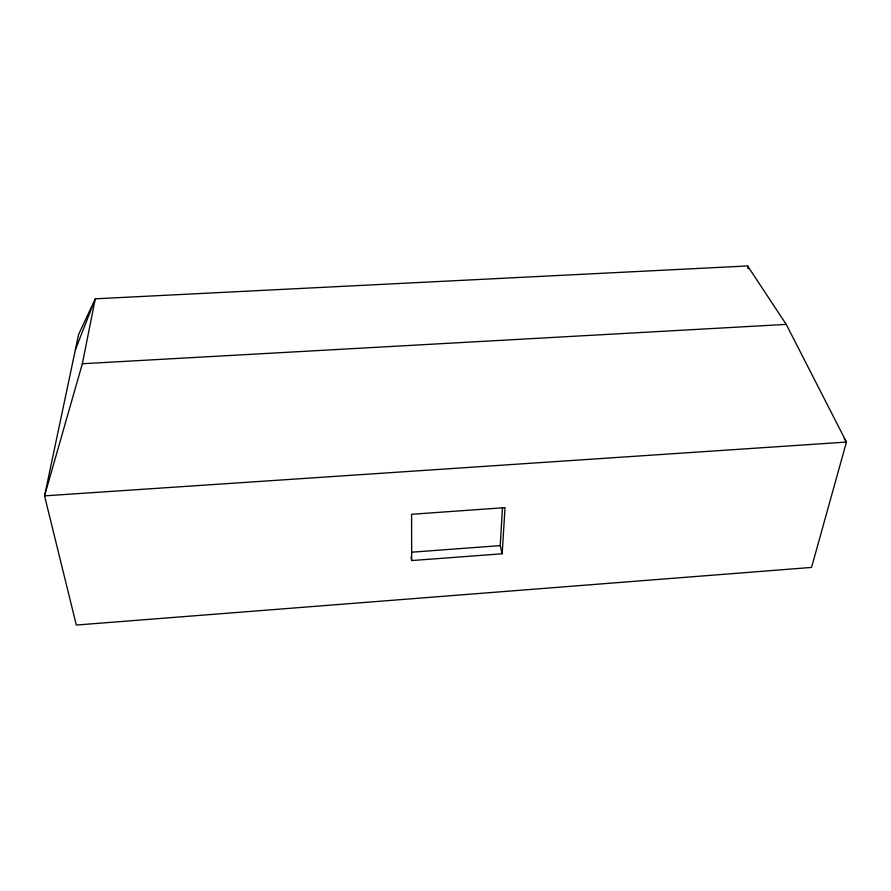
<?xml version="1.0" encoding="UTF-8"?>
<svg xmlns="http://www.w3.org/2000/svg" width="891" height="891" viewBox="0 0 891 891"><rect width="100%" height="100%" fill="white"/><g stroke="black" fill="none" stroke-linecap="round" stroke-linejoin="round"><path stroke-width="1.34" d="M411.119 557.02L411.653 560.562L502.179 553.779L500.219 545.615L502.479 507.725M502.179 553.779L505.019 507.647L411.597 514.274L411.653 560.562M844.2 438.561L846.45 442.07L44.55 495.864L82.34 363.74L95.281 298.808L747.616 265.952L786.23 324.391L846.45 442.07L811.556 567.422L76.314 625.048L44.55 495.864L78.586 334.515L95.281 298.808L75.367 349.773M411.776 552.186L500.219 545.615M82.34 363.74L786.23 324.391M748.485 268.514L747.616 265.952L748.173 268.659"/></g></svg>
